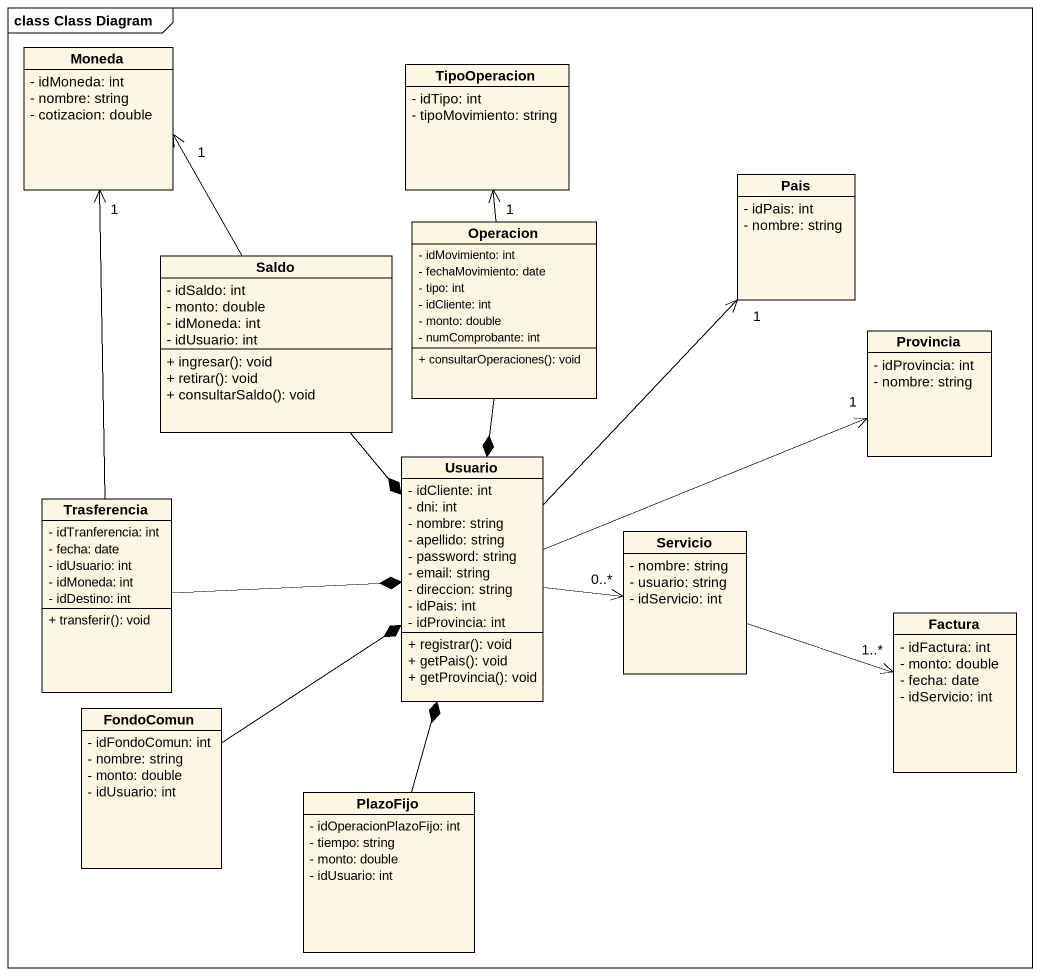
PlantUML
@startuml
mainframe class Class Diagram
hide circle
hide empty members
skinparam classAttributeIconSize 0
class Moneda {
  - idMoneda: int
  - nombre: string
  - cotizacion: double
}
class TipoOperacion {
  - idTipo: int
  - tipoMovimiento: string
}
class Operacion {
  - idMovimiento: int
  - fechaMovimiento: date
  - tipo: int
  - idCliente: int
  - monto: double
  - numComprobante: int
  + consultarOperaciones(): void
}
class Pais {
  - idPais: int
  - nombre: string
}
class Saldo {
  - idSaldo: int
  - monto: double
  - idMoneda: int
  - idUsuario: int
  + ingresar(): void
  + retirar(): void
  + consultarSaldo(): void
}
class Provincia {
  - idProvincia: int
  - nombre: string
}
class Usuario {
  - idCliente: int
  - dni: int
  - nombre: string
  - apellido: string
  - password: string
  - email: string
  - direccion: string
  - idPais: int
  - idProvincia: int
  + registrar(): void
  + getPais(): void
  + getProvincia(): void
}
class Trasferencia {
  - idTranferencia: int
  - fecha: date
  - idUsuario: int
  - idMoneda: int
  - idDestino: int
  + transferir(): void
}
class Servicio {
  - nombre: string
  - usuario: string
  - idServicio: int
}
class Factura {
  - idFactura: int
  - monto: double
  - fecha: date
  - idServicio: int
}
class FondoComun {
  - idFondoComun: int
  - nombre: string
  - monto: double
  - idUsuario: int
}
class PlazoFijo {
  - idOperacionPlazoFijo: int
  - tiempo: string
  - monto: double
  - idUsuario: int
}
Operacion -up-> "1" TipoOperacion
Operacion --* Usuario
Saldo -up-> "1" Moneda
Saldo --* Usuario
Provincia "1" <-left- Usuario
Usuario -up-> "1" Pais
Usuario -right-> "0..*" Servicio
Trasferencia -up-> "1" Moneda
Trasferencia -right-* Usuario
Servicio -right-> "1..*" Factura
FondoComun -up-* Usuario
PlazoFijo -up-* Usuario
@enduml
